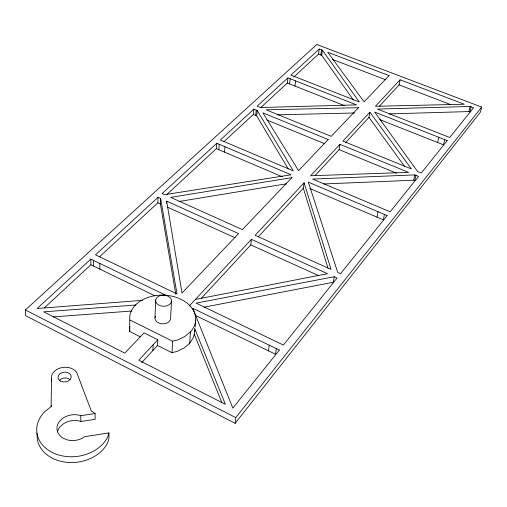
<?xml version="1.0" encoding="UTF-8"?>
<svg xmlns="http://www.w3.org/2000/svg" width="507" height="507" viewBox="0 0 507 507"><rect width="100%" height="100%" fill="white"/><g stroke="black" fill="none" stroke-linecap="round" stroke-linejoin="round"><path stroke-width="0.76" d="M57.487 431.755A16.598 12.89 -6.7 0 1 60.663 426.114L63.711 423.611A16.598 12.89 -6.7 0 1 79.967 421.152L80.854 421.501L95.145 419.34L95.107 413.56L80.746 415.708L79.853 415.36A16.674 12.89 -6.5 0 0 63.514 417.806L60.453 420.309A16.674 12.89 -6.5 0 0 63.495 438.346L67.298 439.873A16.674 12.89 -6.5 0 0 83.915 437.294L84.637 436.679L108.948 432.915L108.923 438.694L107.776 442.516A36.662 28.481 -6.7 0 1 69.053 462.504A36.662 28.481 -6.7 0 1 37.271 438.891L36.948 433.073M95.107 413.56L91.254 410.828L77.729 375.18A13.258 9.817 -5.4 0 0 62.9 367.423A13.258 9.817 -5.4 0 0 51.492 378.868L51.112 406.57L44.667 411.728A36.84 28.487 -6.5 0 0 55.288 453.822A36.84 28.487 -6.5 0 0 107.795 436.742L108.948 432.915M51.435 406.836L51.461 405.251M140.338 336.832L129.748 331.521L129.76 316.286A33.037 23.639 1.3 0 1 173.369 296.513A33.037 23.639 1.3 0 1 190.461 331.838L189.688 343.277L184.092 347.986L176.93 351.471L171.968 352.676L157.576 345.47L157.816 339.747L144.051 332.877L124.779 353.113L43.684 311.837L135.92 305.011M99.587 256.745L157.867 202.813L158.083 197.267L160.63 198.421L177.006 293.965L95.512 254.812L158.083 197.267M152.899 350.514L153.12 344.792M154.977 317.775L155.674 300.195M175.771 294.187L160.408 203.96L160.63 198.421M166.556 203.212L166.651 201.133L238.607 233.594L182 293.027L166.651 201.133M171.48 301.145A7.922 5.577 1.5 0 1 159.198 305.29A7.922 5.577 1.5 0 1 160.047 295.657A7.922 5.577 1.5 0 1 171.48 301.145L170.574 318.7A7.814 5.59 1.3 0 1 161.232 323.732A7.814 5.59 1.3 0 1 155.389 316.349M171.968 352.676L172.589 341.198L129.982 320.018M189.688 343.277L193.344 337.681L194.244 334.088L194.644 328.397L225.374 404.313L138.741 360.217L157.816 339.747M194.853 331.61L194.961 330.082M195.176 327.04L195.664 320.19M167.12 194.251L216.388 148.659L216.793 143.272L291.024 174.788L164.68 194.682L162.132 193.541L216.793 143.272M218.809 149.698L219.233 144.305M224.538 152.138L224.981 146.745M223.967 141.643L253.348 114.455L253.868 109.176L257.22 110.545L293.287 170.853L220.355 139.995L253.868 109.176M255.699 115.419L256.231 110.139M288.147 168.774L256.688 115.824L257.22 110.545M201.431 298.154L250.794 244.9L251.383 239.355L327.528 273.698L195.385 299.441M235.166 423.326L235.787 417.622L481.65 107.078L316.812 44.496L25.35 309.961L25.699 315.747L235.166 423.326L480.376 112.18L481.65 107.078M260.655 107.693L287.292 83.04L287.906 77.869L356.503 104.892L260.471 107.535L257.131 106.172L287.906 77.869M289.573 83.94L290.194 78.769M294.954 86.07L295.594 80.898M268.488 350.844L269.217 345.191M276.315 348.62L275.555 354.266L195.208 315.335M293.749 77.064L318.573 54.084L319.264 49.027L322.42 50.231L359.311 101.964L290.91 75.106L319.264 49.027M320.785 54.933L321.489 49.87M328.004 268.152L303.325 188.217L304.08 182.812L255.141 235.318L331.027 269.407L304.08 182.812M353.449 100.101L321.717 55.288L322.42 50.231M315.196 175.416L339.101 149.628L339.95 144.33L408.591 172.361L310.658 175.752L339.95 144.33M334.24 276.727L196.076 303.123L283.362 345.058L337.098 278.02L334.24 276.727L333.289 282.272L204.232 307.141M345.324 142.917L368.982 117.396L369.895 112.199L411.38 168.951L342.954 141.104L369.895 112.199M379.306 106.261L399.11 84.891L400.093 79.802L464.279 104.246L375.414 106.28L400.093 79.802M377.005 217.154L378.057 211.742M384.42 214.442L383.343 219.854L309.72 188.458M323.732 183.959L413.68 180.219L414.821 174.909L418.535 176.423L390.156 211.825L312.673 179.053L414.821 174.909M415.917 175.359L414.77 180.669L413.68 180.219M437.604 142.505L438.777 137.296M444.709 139.628L443.511 144.844L379.648 119.576M389.148 113.904L468.861 111.565L470.097 106.457L473.557 107.782L449.753 137.473L377.455 109.087L470.097 106.457M471.117 106.85L469.881 111.958L468.861 111.565M141.764 362.53L157.576 345.47M258.291 236.807L303.325 188.217M189.25 306.025L251.383 239.355M44.401 307.819L90.899 264.781L90.848 259.096L166.638 295.682M90.848 259.096L37.131 308.503L142.511 300.334M190.455 331.838L184.814 336.534L177.596 340.001L172.589 341.198M178.99 201.501L286.525 183.807M53.368 316.907L131.858 311.013M277.354 114.823L354.475 112.972M318.573 54.084L321.717 55.288M332.18 59.287L385.916 79.84M399.11 84.891L450.571 104.569M287.292 83.04L344.671 105.741M253.348 114.455L256.688 115.824M266.714 119.937L324.461 143.627M339.101 149.628L396.563 173.198M216.388 148.659L282.374 176.797M157.867 202.813L160.408 203.96M167.836 207.325L235.204 237.84M250.794 244.9L318.738 275.675M90.899 264.781L155.047 295.873M25.35 309.961L235.787 417.622M368.982 117.396L404.694 166.588M194.244 334.088L221.87 402.716M129.748 331.521L129.532 327.788A32.746 23.677 1.1 0 1 129.792 326.255M51.492 378.868L51.613 381.771M80.746 415.708L80.854 421.501M93.522 260.389L93.561 266.074M99.835 263.437L99.854 269.122M59.617 380.054A6.597 4.912 -5.6 0 1 70.036 379.604M279.344 350.077L232.821 408.11L192.749 308.281L279.344 350.077M387.133 215.595L340.571 273.691L337.719 272.411L308.313 182.127L387.133 215.595M447.231 140.623L421.285 172.988L417.591 171.48L374.711 112.06L447.231 140.623M291.905 177.627L242.409 229.601L170.682 197.375L291.905 177.627M328.187 139.526L298.553 170.644L262.88 112.852L328.187 139.526M358.493 107.699L331.229 136.332L266.118 109.829L358.493 107.699M389.059 75.606L364.083 101.837L327.75 52.253L389.059 75.606M60.637 381.125A6.629 4.905 -5.4 0 0 71.202 377.379A6.629 4.905 -5.4 0 0 62.082 372.613A6.629 4.905 -5.4 0 0 60.637 381.125"/></g></svg>
